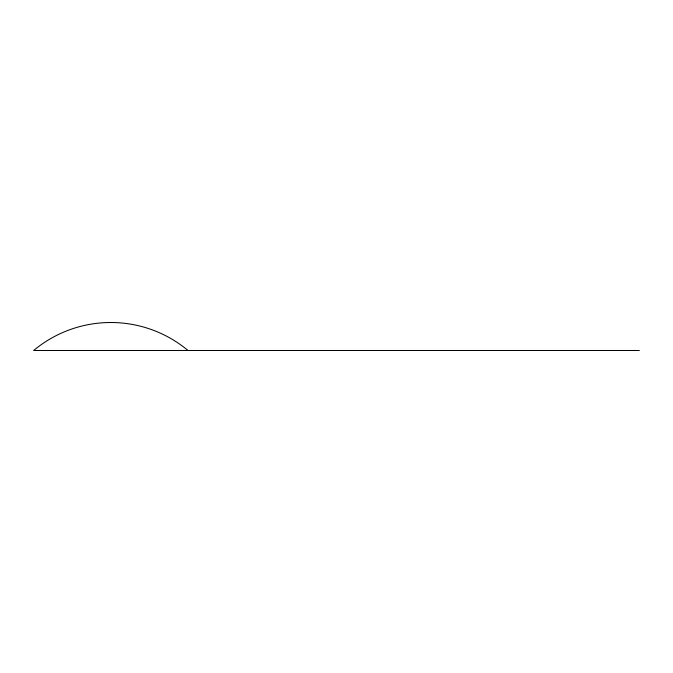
<?xml version="1.0" encoding="UTF-8"?>
<svg xmlns="http://www.w3.org/2000/svg" width="673" height="673" viewBox="0 0 673 673"><rect width="100%" height="100%" fill="white"/><g stroke="black" fill="none" stroke-linecap="round" stroke-linejoin="round"><path stroke-width="1.01" d="M639.35 350.49L33.65 350.49A120.425 120.425 0 0 1 188.011 350.49"/></g></svg>
